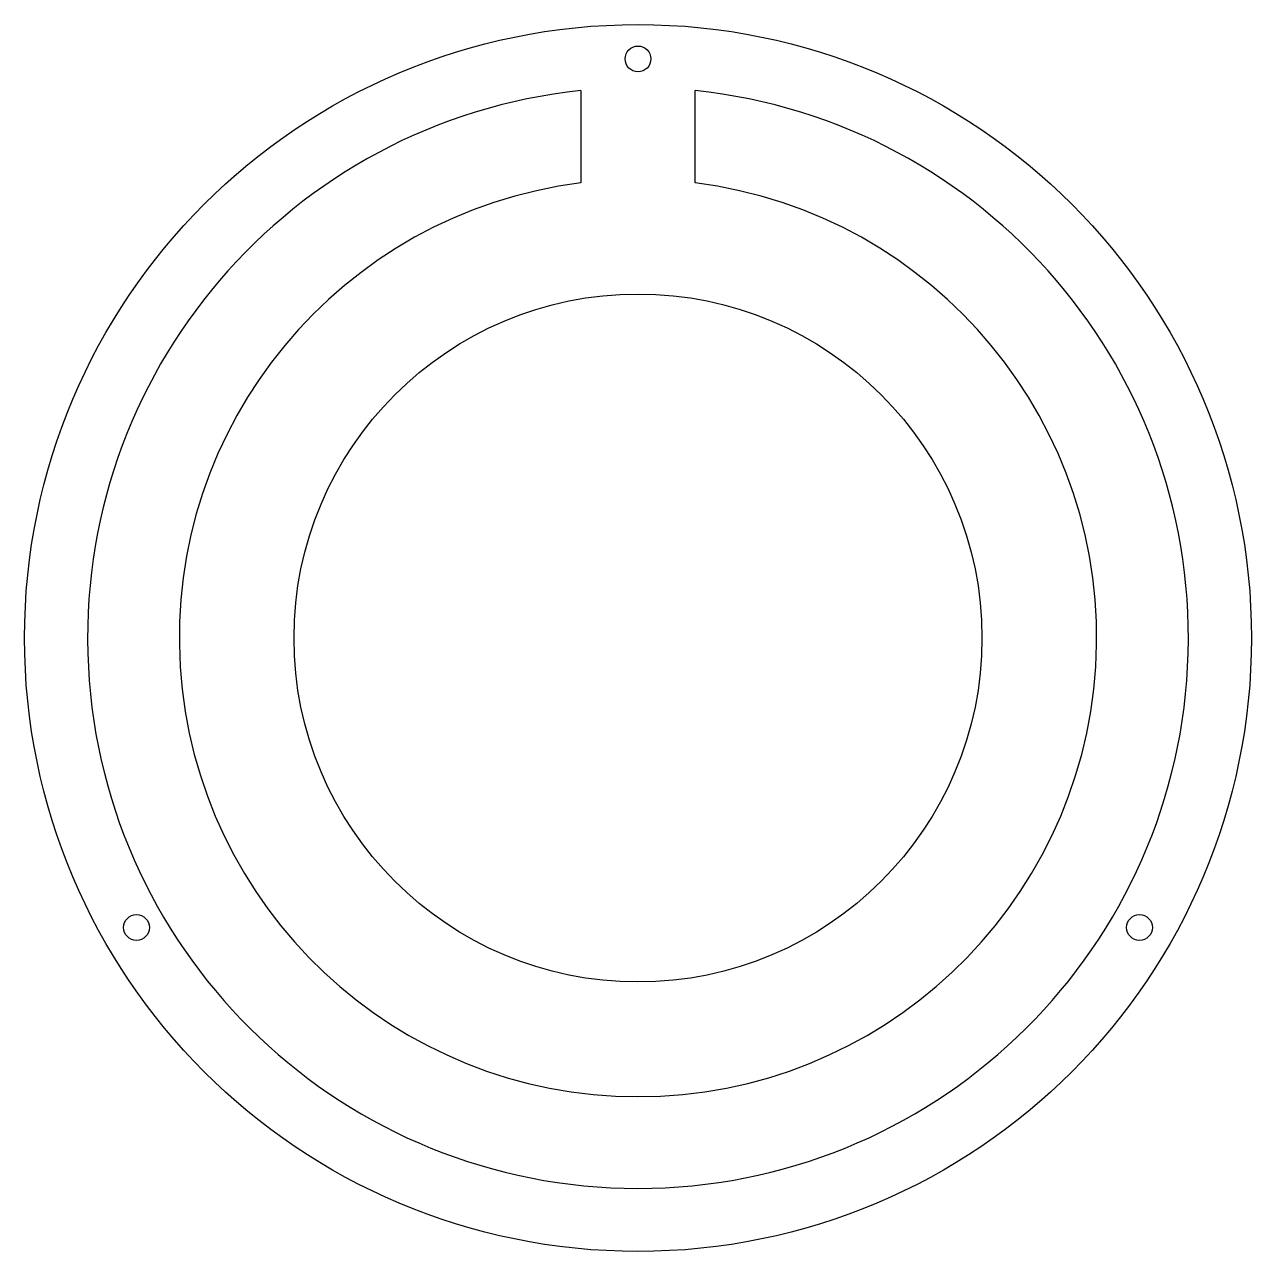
# Model space of a CAD drawing. Header units: millimetres. Extents: x -107 to 107, y -107 to 107.
import ezdxf

# ---------------------------------------------------------------- set-up
doc = ezdxf.new("R2010")
doc.units = ezdxf.units.MM
doc.layers.add('led2_outline', color=7, linetype='Continuous')

msp = doc.modelspace()

# ---------------------------------------------------------------- linework, layer by layer
at = {"layer": 'led2_outline'}
for p, q in [((-10, 95.48), (-10, 79.37)), ((10, 79.37), (10, 95.48))]:
    msp.add_line(p, q, dxfattribs=at)
for centre, radius in [((0, 0), 107), ((0, 101), 2.25), ((0, 0), 60), ((-87.47, -50.5), 2.25), ((87.47, -50.5), 2.25)]:
    msp.add_circle(centre, radius, dxfattribs=at)
for radius, start, end in [(96, 95.9792, 444.0208), (80, -262.8192, 82.8192)]:
    msp.add_arc((0, 0), radius, start, end, dxfattribs=at)

doc.saveas('drawing.dxf')
